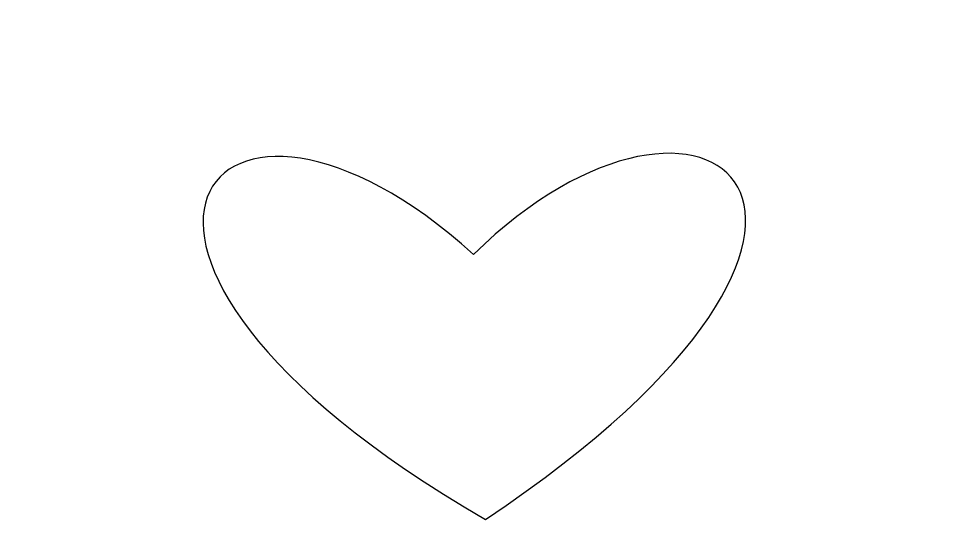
# Model space of a CAD drawing. Header units: centimetres. Extents: x -16.6 to 17, y -6.6 to 11.5.
import ezdxf

# ---------------------------------------------------------------- set-up
doc = ezdxf.new("R2010")
doc.units = ezdxf.units.CM
doc.header["$MEASUREMENT"] = 0
doc.layers.add('Camada 1', color=7, linetype='Continuous')

msp = doc.modelspace()

# ---------------------------------------------------------------- linework, layer by layer
at = {"layer": 'Camada 1'}
msp.add_open_spline([(0.40233, -6.64615), (-16.55024, 3.16545), (-9.42601, 11.54001), (-0.03106, 2.97222), (-0.03106, 2.97222), (8.41396, 11.27231), (16.96228, 4.40621), (0.40233, -6.64615)], degree=3, knots=[0, 0, 0, 0, 0.33333333, 0.33333333, 0.33333333, 0.33333333, 1, 1, 1, 1], dxfattribs=at)

doc.saveas('drawing.dxf')
